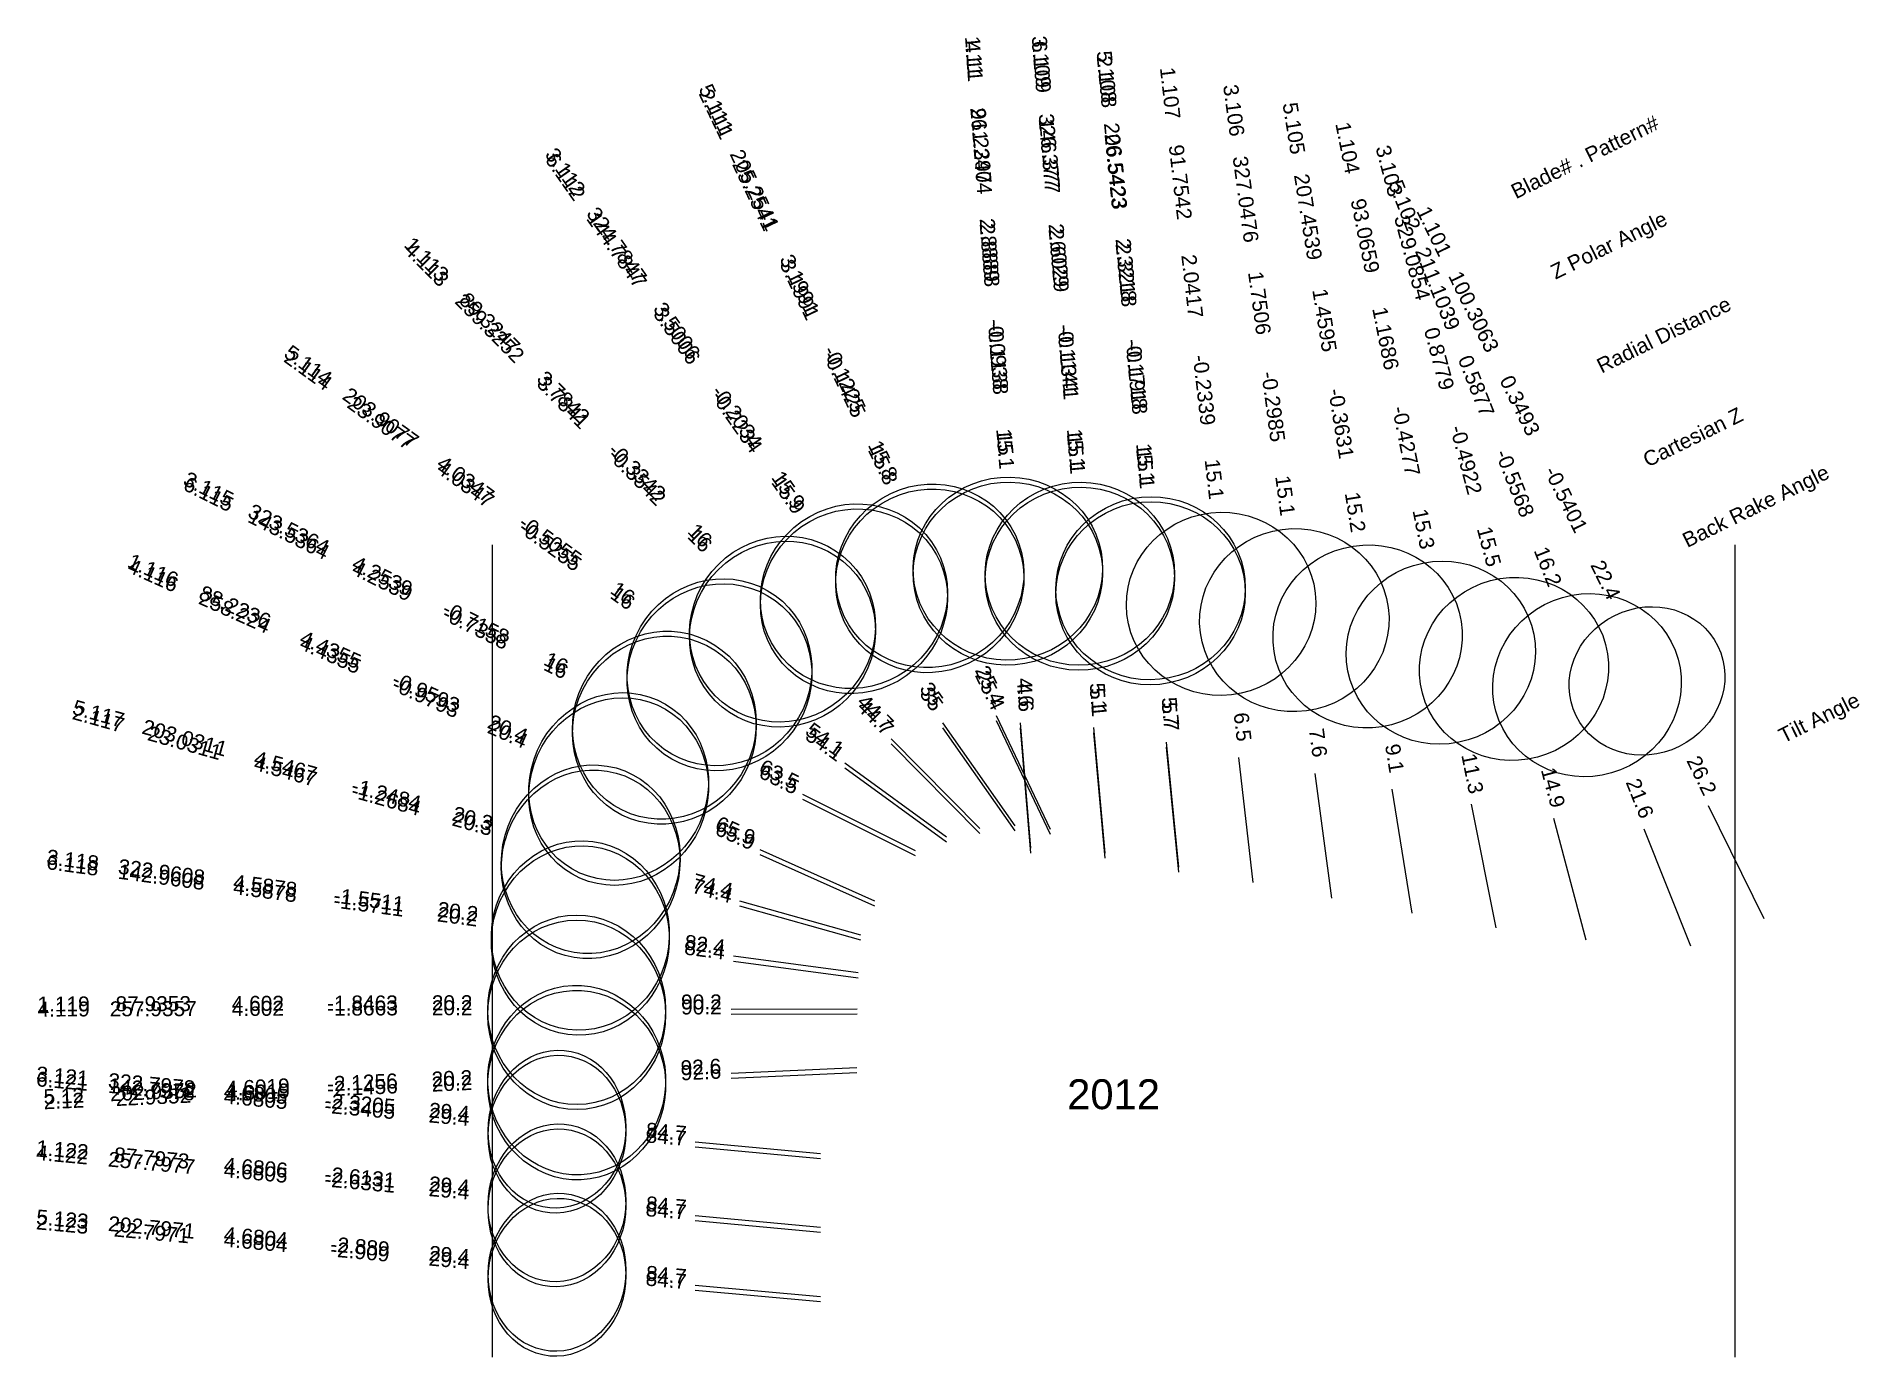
# Model space of a CAD drawing. Header units: inches. Extents: x 29.25 to 36.5, y 14.76 to 20.02.
import ezdxf
from ezdxf.enums import TextEntityAlignment as Align

# ---------------------------------------------------------------- set-up
doc = ezdxf.new("R2010")
doc.units = ezdxf.units.IN
doc.header["$MEASUREMENT"] = 0
for name, color, linetype, true_color in [('Blade_1', 30, 'Continuous', 0xff7f00), ('Blade_2', 7, 'Continuous', 0xcccc00), ('Blade_3', 7, 'Continuous', 0x00cc00), ('Blade_4', 7, 'Continuous', 0x00cccc), ('Blade_5', 7, 'Continuous', 0x0066cc), ('Blade_6', 190, 'Continuous', 0x7f00ff)]:
    doc.layers.add(name, color=color, linetype=linetype, true_color=true_color)
doc.styles.get("Standard").update_dxf_attribs({"font": 'arial.ttf'})

msp = doc.modelspace()

# ---------------------------------------------------------------- linework, layer by layer
for p, q in [((31.0625, 18), (31.0625, 14.7737)), ((36, 18), (36, 14.7737))]:
    msp.add_line(p, q)
at = {"layer": 'Blade_1'}
for p, q in [((33.1605, 17.2942), (33.2008, 16.7958)), ((32.648, 17.2296), (32.9999, 16.8745)), ((34.028, 17.1561), (34.0848, 16.6593)), ((34.9516, 16.9702), (35.0495, 16.4799)), ((35.894, 16.965), (36.1145, 16.5162)), ((32.1251, 16.7902), (32.5816, 16.5863)), ((32.012, 16.1557), (32.512, 16.1573)), ((31.8686, 15.3363), (32.3665, 15.2904))]:
    msp.add_line(p, q, dxfattribs=at)
for centre, major_axis, ratio in [((33.1111, 17.9062), (0.3753, 0.0303), 0.9657), ((33.9583, 17.7661), (0.3741, 0.0427), 0.965473), ((32.2158, 17.6658), (0.2674, 0.265), 0.961342), ((34.8314, 17.5723), (0.3692, 0.0737), 0.964543), ((35.6507, 17.4599), (0.2818, 0.1385), 0.924531), ((31.5645, 17.0407), (0.1536, 0.3438), 0.937383), ((31.398, 16.1537), (-0.0012, 0.3765), 0.938365), ((31.3194, 15.3869), (0.0288, 0.3127), 0.871357)]:
    msp.add_ellipse(centre, major_axis=major_axis, ratio=ratio, dxfattribs=at)
at = {"layer": 'Blade_2'}
for p, q in [((33.0645, 17.303), (33.2791, 16.8514)), ((33.7396, 17.1973), (33.7895, 16.6998)), ((32.4627, 17.1144), (32.8677, 16.8212)), ((32.0445, 16.566), (32.526, 16.4312)), ((32.0114, 15.8822), (32.5109, 15.9049)), ((31.8688, 15.0404), (32.3666, 14.9945))]:
    msp.add_line(p, q, dxfattribs=at)
for centre, major_axis, ratio in [((32.8009, 17.8575), (0.34, 0.1616), 0.962292), ((33.6782, 17.8082), (0.3746, 0.0376), 0.965576), ((31.9653, 17.4745), (0.2208, 0.305), 0.961325), ((31.4533, 16.7316), (0.1015, 0.3626), 0.937925), ((31.3981, 15.8544), (-0.0171, 0.3761), 0.938354), ((31.3196, 15.091), (0.0288, 0.3127), 0.871358)]:
    msp.add_ellipse(centre, major_axis=major_axis, ratio=ratio, dxfattribs=at)
at = {"layer": 'Blade_3'}
for p, q in [((32.852, 17.2939), (33.1391, 16.8846)), ((33.452, 17.2744), (33.4966, 16.7764)), ((34.3305, 17.0929), (34.3966, 16.5973)), ((32.2954, 17.0098), (32.7427, 16.7863)), ((35.2798, 16.9144), (35.4083, 16.4312)), ((32.0208, 16.3675), (32.5164, 16.3013)), ((31.8687, 15.6289), (32.3666, 15.583))]:
    msp.add_line(p, q, dxfattribs=at)
for centre, major_axis, ratio in [((33.3971, 17.8859), (0.375, 0.0336), 0.965647), ((32.4994, 17.7966), (0.3082, 0.2162), 0.961614), ((34.2494, 17.7015), (0.3732, 0.0498), 0.965309), ((35.1221, 17.5078), (0.3639, 0.0967), 0.963471), ((31.7461, 17.2842), (0.1683, 0.3368), 0.961435), ((31.4122, 16.4489), (0.0499, 0.3732), 0.938242), ((31.3195, 15.6795), (0.0288, 0.3127), 0.871352)]:
    msp.add_ellipse(centre, major_axis=major_axis, ratio=ratio, dxfattribs=at)
at = {"layer": 'Blade_4'}
for p, q in [((33.1606, 17.2742), (33.2009, 16.7758)), ((32.648, 17.2097), (33, 16.8545)), ((32.1251, 16.7702), (32.5816, 16.5663)), ((32.012, 16.1357), (32.512, 16.1373)), ((31.8686, 15.3163), (32.3665, 15.2704))]:
    msp.add_line(p, q, dxfattribs=at)
for centre, major_axis, ratio in [((33.1112, 17.8862), (0.3753, 0.0303), 0.965699), ((32.2159, 17.6458), (0.2674, 0.265), 0.96134), ((31.5645, 17.0207), (0.1536, 0.3438), 0.937381), ((31.398, 16.1337), (-0.0012, 0.3765), 0.938362), ((31.3195, 15.3669), (0.0288, 0.3127), 0.871353)]:
    msp.add_ellipse(centre, major_axis=major_axis, ratio=ratio, dxfattribs=at)
at = {"layer": 'Blade_5'}
for p, q in [((33.0645, 17.323), (33.2791, 16.8714)), ((33.7396, 17.2173), (33.7895, 16.7198)), ((32.4627, 17.1344), (32.8677, 16.8412)), ((34.6374, 17.0306), (34.7163, 16.5369)), ((35.6388, 16.8725), (35.8232, 16.4078)), ((32.0445, 16.586), (32.526, 16.4512)), ((32.0114, 15.9022), (32.5109, 15.9249)), ((31.8688, 15.0604), (32.3666, 15.0145))]:
    msp.add_line(p, q, dxfattribs=at)
for centre, major_axis, ratio in [((32.8009, 17.8775), (0.34, 0.1616), 0.962292), ((33.6782, 17.8282), (0.3746, 0.0376), 0.965576), ((34.5405, 17.6369), (0.3718, 0.0594), 0.96504), ((31.9653, 17.4945), (0.2208, 0.305), 0.961325), ((35.4123, 17.4432), (0.35, 0.1389), 0.96045), ((31.4533, 16.7516), (0.1015, 0.3626), 0.937925), ((31.3981, 15.8744), (-0.0171, 0.3761), 0.938354), ((31.3196, 15.111), (0.0288, 0.3127), 0.871358)]:
    msp.add_ellipse(centre, major_axis=major_axis, ratio=ratio, dxfattribs=at)
at = {"layer": 'Blade_6'}
for p, q in [((32.852, 17.2739), (33.1391, 16.8646)), ((33.452, 17.2544), (33.4966, 16.7564)), ((32.2954, 16.9898), (32.7427, 16.7663)), ((32.0208, 16.3475), (32.5164, 16.2813)), ((31.8687, 15.6089), (32.3666, 15.563))]:
    msp.add_line(p, q, dxfattribs=at)
for centre, major_axis, ratio in [((32.4994, 17.7766), (0.3082, 0.2162), 0.961614), ((33.3971, 17.8659), (0.375, 0.0336), 0.965647), ((31.7461, 17.2642), (0.1683, 0.3368), 0.961435), ((31.4122, 16.4289), (0.0499, 0.3732), 0.938242), ((31.3195, 15.6595), (0.0288, 0.3127), 0.871352)]:
    msp.add_ellipse(centre, major_axis=major_axis, ratio=ratio, dxfattribs=at)

# ---------------------------------------------------------------- texts
for s, height, p in [('Blade# . Pattern#', 0.059375, (35.1166, 19.3998)), ('Z Polar Angle', 0.059375, (35.2738, 19.0801)), ('Radial Distance', 0.059375, (35.4571, 18.7071)), ('Cartesian Z', 0.059375, (35.6405, 18.3341)), ('Back Rake Angle', 0.059375, (35.7976, 18.0144)), ('Tilt Angle', 0.05937, (36.1795, 17.2376))]:
    msp.add_text(s, height=height, rotation=26.17656).set_placement(p, align=Align.MIDDLE_LEFT)
msp.add_text('2012', height=0.11875).set_placement((33.5312, 15.8183), align=Align.MIDDLE_CENTER)
at = {"layer": 'Blade_1'}
for s, rotation, p in [('1.11', 274.61615, (32.947, 19.9386)), ('1.107', 276.51761, (33.7269, 19.7919)), ('91.2397', 274.61615, (32.9757, 19.5835)), ('1.104', 281.28818, (34.4323, 19.5719)), ('91.7542', 276.51761, (33.7673, 19.438)), ('93.0659', 281.28818, (34.502, 19.2225)), ('2.8889', 274.61615, (33.0091, 19.1692)), ('1.101', 296.17656, (34.7788, 19.2337)), ('1.113', 314.73706, (30.7807, 19.1142)), ('2.0417', 276.51761, (33.8145, 19.025)), ('100.3063', 296.17656, (34.9359, 18.914)), ('89.3247', 314.73706, (31.0314, 18.8611)), ('1.1686', 281.28818, (34.5834, 18.8149)), ('-0.0938', 274.61615, (33.0426, 18.7549)), ('-0.2339', 276.51761, (33.8617, 18.6121)), ('3.7842', 314.73706, (31.324, 18.5659)), ('0.3493', 296.17656, (35.1193, 18.541)), ('-0.4277', 281.28818, (34.6648, 18.4073)), ('15', 274.61615, (33.0713, 18.3998)), ('-0.3342', 314.73706, (31.6165, 18.2707)), ('15.1', 276.51761, (33.9021, 18.2581)), ('-0.5401', 296.17656, (35.3026, 18.168)), ('15.3', 281.28818, (34.7345, 18.058)), ('16', 314.73706, (31.8673, 18.0176)), ('1.116', 335.92607, (29.7028, 17.8724)), ('22.4', 296.17656, (35.4598, 17.8483)), ('88.2236', 335.92607, (30.0281, 17.7271)), ('4.4355', 335.92607, (30.4076, 17.5576)), ('-0.9593', 335.92607, (30.787, 17.388)), ('4.6', 274.61615, (33.151, 17.4126)), ('44.7', 314.73706, (32.5644, 17.314)), ('20.4', 335.92607, (31.1123, 17.2427)), ('6.5', 276.51761, (34.0146, 17.2741)), ('11.3', 281.28818, (34.9284, 17.0866)), ('26.2', 296.17656, (35.8416, 17.0715)), ('65.9', 335.92607, (32.0166, 16.8387)), ('1.119', 0.18473, (29.359, 16.1471)), ('87.9353', 0.18473, (29.7153, 16.1483)), ('4.602', 0.18473, (30.1309, 16.1496)), ('-1.8463', 0.18473, (30.5465, 16.151)), ('20.2', 0.18473, (30.9028, 16.1521)), ('90.2', 0.18473, (31.8933, 16.1553)), ('1.122', 354.73269, (29.3513, 15.5683)), ('87.7973', 354.73269, (29.706, 15.5356)), ('4.6806', 354.73269, (30.1199, 15.4975)), ('-2.6131', 354.73269, (30.5338, 15.4593)), ('29.4', 354.73269, (30.8885, 15.4266)), ('84.7', 354.73269, (31.7504, 15.3472))]:
    msp.add_text(s, height=0.05937, rotation=rotation, dxfattribs=at).set_placement(p, align=Align.CENTER)
at = {"layer": 'Blade_2'}
for s, rotation, p in [('2.108', 275.73589, (33.4744, 19.837)), ('2.111', 295.42183, (31.9256, 19.6991)), ('26.5423', 275.73589, (33.51, 19.4825)), ('25.2541', 295.42183, (32.0785, 19.3773)), ('3.1991', 295.42183, (32.257, 19.0019)), ('2.3218', 275.73589, (33.5516, 19.069)), ('2.114', 324.09766, (30.3137, 18.6702)), ('-0.1918', 275.73589, (33.5931, 18.6554)), ('-0.1425', 295.42183, (32.4354, 18.6266)), ('23.9077', 324.09766, (30.6023, 18.4613)), ('15.8', 295.42183, (32.5883, 18.3048)), ('15.1', 275.73589, (33.6287, 18.301)), ('4.0347', 324.09766, (30.9389, 18.2175)), ('-0.5255', 324.09766, (31.2756, 17.9738)), ('16', 324.09766, (31.5641, 17.7649)), ('25.4', 295.42183, (33.0135, 17.4102)), ('2.117', 344.35717, (29.4898, 17.2814)), ('5.7', 275.73589, (33.7277, 17.3154)), ('23.0311', 344.35717, (29.8328, 17.1853)), ('54.1', 324.09766, (32.3665, 17.1841)), ('4.5467', 344.35717, (30.2331, 17.0733)), ('-1.2684', 344.35717, (30.6333, 16.9612)), ('20.3', 344.35717, (30.9764, 16.8651)), ('74.4', 344.35717, (31.9302, 16.5981)), ('92.6', 2.59841, (31.8928, 15.8769)), ('-2.1456', 2.59841, (30.5474, 15.8158)), ('20.2', 2.59841, (30.9033, 15.8319)), ('2.12', 2.59841, (29.3612, 15.762)), ('22.9352', 2.59841, (29.717, 15.7781)), ('4.6019', 2.59841, (30.1322, 15.797)), ('2.123', 354.73266, (29.3514, 15.2724)), ('22.7971', 354.73266, (29.7062, 15.2397)), ('4.6804', 354.73266, (30.12, 15.2016)), ('-2.909', 354.73266, (30.5339, 15.1634)), ('29.4', 354.73266, (30.8887, 15.1307)), ('84.7', 354.73266, (31.7505, 15.0513))]:
    msp.add_text(s, height=0.05937, rotation=rotation, dxfattribs=at).set_placement(p, align=Align.CENTER)
at = {"layer": 'Blade_3'}
for s, rotation, p in [('3.109', 275.12475, (33.215, 19.9167)), ('3.106', 277.59514, (33.9799, 19.7226)), ('326.377', 275.12475, (33.2468, 19.5619)), ('3.112', 305.04766, (31.3285, 19.4659)), ('3.103', 284.88965, (34.5981, 19.4783)), ('327.0476', 277.59514, (34.027, 19.3695)), ('324.7847', 305.04766, (31.533, 19.1742)), ('2.6029', 275.12475, (33.284, 19.148)), ('329.0854', 284.88965, (34.6897, 19.134)), ('1.7506', 277.59514, (34.0819, 18.9575)), ('3.5006', 305.04766, (31.7717, 18.834)), ('-0.1141', 275.12475, (33.3211, 18.734)), ('0.8779', 284.88965, (34.7965, 18.7324)), ('-0.2034', 305.04766, (32.0104, 18.4937)), ('-0.2985', 277.59514, (34.1368, 18.5455)), ('15.1', 275.12475, (33.3529, 18.3792)), ('-0.4922', 284.88965, (34.9033, 18.3307)), ('3.115', 333.45367, (29.9221, 18.1955)), ('15.9', 305.04766, (32.215, 18.202)), ('15.1', 277.59514, (34.1839, 18.1924)), ('323.5364', 333.45367, (30.2408, 18.0363)), ('15.5', 284.88965, (34.9948, 17.9864)), ('4.2539', 333.45367, (30.6126, 17.8505)), ('-0.7158', 333.45367, (30.9844, 17.6648)), ('16', 333.45367, (31.3031, 17.5055)), ('35', 305.04766, (32.7838, 17.3912)), ('5.1', 275.12475, (33.4414, 17.3926)), ('7.6', 277.59514, (34.3148, 17.2106)), ('63.5', 333.45367, (32.1891, 17.0629)), ('14.9', 284.88965, (35.2493, 17.0292)), ('3.118', 352.38461, (29.3912, 16.7191)), ('322.9608', 352.38461, (29.7443, 16.6719)), ('4.5878', 352.38461, (30.1562, 16.6168)), ('-1.5511', 352.38461, (30.5682, 16.5617)), ('20.2', 352.38461, (30.9213, 16.5145)), ('82.4', 352.38461, (31.9031, 16.3833)), ('3.121', 354.73278, (29.3514, 15.8609)), ('322.7978', 354.73278, (29.7061, 15.8282)), ('4.6805', 354.73278, (30.12, 15.7901)), ('-2.3205', 354.73278, (30.5339, 15.7519)), ('29.4', 354.73278, (30.8886, 15.7192)), ('84.7', 354.73278, (31.7505, 15.6398))]:
    msp.add_text(s, height=0.05937, rotation=rotation, dxfattribs=at).set_placement(p, align=Align.CENTER)
at = {"layer": 'Blade_4'}
for s, rotation, p in [('4.11', 274.6187, (32.947, 19.9186)), ('261.2404', 274.6187, (32.9756, 19.5635)), ('2.8888', 274.6187, (33.0091, 19.1492)), ('4.113', 314.73833, (30.7807, 19.0942)), ('259.3252', 314.73833, (31.0314, 18.8411)), ('-0.1138', 274.6187, (33.0426, 18.7349)), ('3.7841', 314.73833, (31.324, 18.5459)), ('15.1', 274.6187, (33.0713, 18.3798)), ('-0.3542', 314.73833, (31.6165, 18.2506)), ('16', 314.73833, (31.8673, 17.9976)), ('4.116', 335.92654, (29.7028, 17.8524)), ('258.224', 335.92654, (30.0281, 17.7071)), ('4.4355', 335.92654, (30.4076, 17.5376)), ('-0.9793', 335.92654, (30.7871, 17.368)), ('4.6', 274.6187, (33.151, 17.3926)), ('44.7', 314.73833, (32.5645, 17.294)), ('20.4', 335.92654, (31.1123, 17.2227)), ('65.9', 335.92654, (32.0167, 16.8187)), ('4.119', 0.18472, (29.3591, 16.1271)), ('257.9357', 0.18472, (29.7153, 16.1283)), ('4.602', 0.18472, (30.1309, 16.1296)), ('-1.8663', 0.18472, (30.5465, 16.131)), ('20.2', 0.18472, (30.9028, 16.1321)), ('90.2', 0.18472, (31.8933, 16.1353)), ('4.122', 354.73275, (29.3513, 15.5483)), ('257.7977', 354.73275, (29.7061, 15.5156)), ('4.6805', 354.73275, (30.1199, 15.4775)), ('-2.6331', 354.73275, (30.5338, 15.4393)), ('29.4', 354.73275, (30.8885, 15.4066)), ('84.7', 354.73275, (31.7504, 15.3272))]:
    msp.add_text(s, height=0.05937, rotation=rotation, dxfattribs=at).set_placement(p, align=Align.CENTER)
at = {"layer": 'Blade_5'}
for s, rotation, p in [('5.108', 275.73589, (33.4744, 19.857)), ('5.111', 295.42183, (31.9256, 19.7191)), ('5.105', 279.07864, (34.2188, 19.6504)), ('206.5423', 275.73589, (33.51, 19.5025)), ('205.2541', 295.42183, (32.0785, 19.3973)), ('207.4539', 279.07864, (34.275, 19.2986)), ('5.102', 291.64489, (34.6602, 19.3384)), ('2.3218', 275.73589, (33.5516, 19.089)), ('3.1991', 295.42183, (32.257, 19.0219)), ('211.1039', 291.64489, (34.7916, 19.0073)), ('1.4595', 279.07864, (34.3406, 18.8882)), ('5.114', 324.09766, (30.3137, 18.6902)), ('-0.1225', 295.42183, (32.4354, 18.6466)), ('-0.1718', 275.73589, (33.5931, 18.6754)), ('0.5877', 291.64489, (34.9449, 18.621)), ('203.9077', 324.09766, (30.6023, 18.4813)), ('-0.3631', 279.07864, (34.4061, 18.4777)), ('15.8', 295.42183, (32.5883, 18.3248)), ('4.0347', 324.09766, (30.9389, 18.2375)), ('15.1', 275.73589, (33.6287, 18.321)), ('-0.5568', 291.64489, (35.0982, 18.2347)), ('15.2', 279.07864, (34.4624, 18.1259)), ('-0.5055', 324.09766, (31.2756, 17.9938)), ('16.2', 291.64489, (35.2296, 17.9035)), ('16', 324.09766, (31.5641, 17.7849)), ('25.4', 295.42183, (33.0135, 17.4302)), ('5.7', 275.73589, (33.7277, 17.3354)), ('5.117', 344.35717, (29.4898, 17.3014)), ('203.0311', 344.35717, (29.8328, 17.2053)), ('54.1', 324.09766, (32.3665, 17.2041)), ('4.5467', 344.35717, (30.2331, 17.0933)), ('9.1', 279.07864, (34.6187, 17.1479)), ('-1.2484', 344.35717, (30.6333, 16.9812)), ('21.6', 291.64489, (35.595, 16.9829)), ('20.3', 344.35717, (30.9764, 16.8851)), ('74.4', 344.35717, (31.9302, 16.6181)), ('92.6', 2.59841, (31.8928, 15.8969)), ('202.9352', 2.59841, (29.717, 15.7981)), ('4.6019', 2.59841, (30.1322, 15.817)), ('-2.1256', 2.59841, (30.5474, 15.8358)), ('20.2', 2.59841, (30.9033, 15.8519)), ('5.12', 2.59841, (29.3612, 15.782)), ('5.123', 354.73266, (29.3514, 15.2924)), ('202.7971', 354.73266, (29.7062, 15.2597)), ('4.6804', 354.73266, (30.12, 15.2216)), ('-2.889', 354.73266, (30.5339, 15.1834)), ('29.4', 354.73266, (30.8887, 15.1507)), ('84.7', 354.73266, (31.7505, 15.0713))]:
    msp.add_text(s, height=0.05937, rotation=rotation, dxfattribs=at).set_placement(p, align=Align.CENTER)
at = {"layer": 'Blade_6'}
for s, rotation, p in [('6.109', 275.12475, (33.215, 19.8967)), ('146.377', 275.12475, (33.2468, 19.5419)), ('6.112', 305.04766, (31.3285, 19.4459)), ('144.7847', 305.04766, (31.533, 19.1542)), ('2.6029', 275.12475, (33.284, 19.128)), ('3.5006', 305.04766, (31.7717, 18.814)), ('-0.1341', 275.12475, (33.3211, 18.714)), ('-0.2234', 305.04766, (32.0104, 18.4737)), ('15.1', 275.12475, (33.3529, 18.3592)), ('6.115', 333.45367, (29.9221, 18.1755)), ('15.9', 305.04766, (32.215, 18.182)), ('143.5364', 333.45367, (30.2408, 18.0163)), ('4.2539', 333.45367, (30.6126, 17.8305)), ('-0.7358', 333.45367, (30.9844, 17.6448)), ('16', 333.45367, (31.3031, 17.4855)), ('35', 305.04766, (32.7838, 17.3712)), ('5.1', 275.12475, (33.4414, 17.3726)), ('63.5', 333.45367, (32.1891, 17.0429)), ('6.118', 352.38461, (29.3912, 16.6991)), ('142.9608', 352.38461, (29.7443, 16.6519)), ('4.5878', 352.38461, (30.1562, 16.5968)), ('-1.5711', 352.38461, (30.5682, 16.5417)), ('20.2', 352.38461, (30.9213, 16.4945)), ('82.4', 352.38461, (31.9031, 16.3633)), ('6.121', 354.73278, (29.3514, 15.8409)), ('142.7978', 354.73278, (29.7061, 15.8082)), ('4.6805', 354.73278, (30.12, 15.7701)), ('-2.3405', 354.73278, (30.5339, 15.7319)), ('29.4', 354.73278, (30.8886, 15.6992)), ('84.7', 354.73278, (31.7505, 15.6198))]:
    msp.add_text(s, height=0.05937, rotation=rotation, dxfattribs=at).set_placement(p, align=Align.CENTER)

doc.saveas('drawing.dxf')
